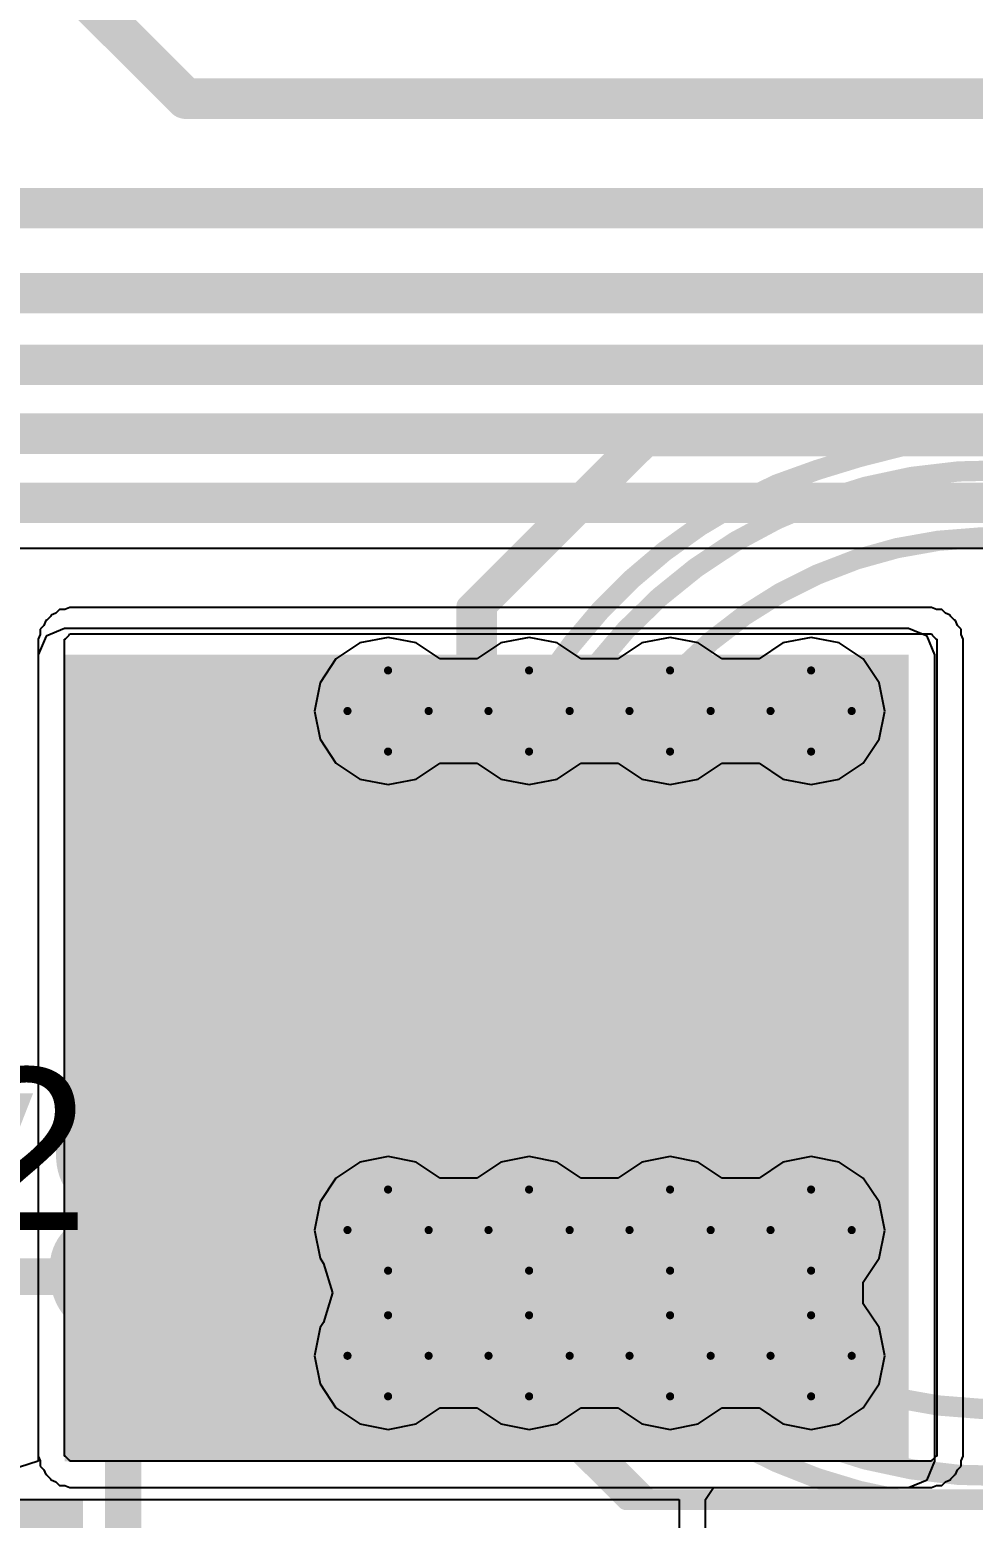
# Model space of a CAD drawing. Header units: millimetres. Extents: x -16 to 330, y -45 to 150.
# Drawn here: x 19.72 to 25.63, y 56.89 to 66.22 of the extents above; entities that cross this region are included whole.
import ezdxf

# ---------------------------------------------------------------- set-up
doc = ezdxf.new("R2010")
doc.units = ezdxf.units.MM
for name, color, linetype in [('BottomLayer', 5, 'Continuous'), ('BottomOverlay', 54, 'Continuous'), ('BottomPaste', 16, 'Continuous'), ('BottomSolder', 6, 'Continuous'), ('DrillDrawing', 1, 'Continuous'), ('Mechanical13', 56, 'Continuous'), ('MidLayer1', 16, 'Continuous'), ('MidLayer2', 76, 'Continuous'), ('TopLayer', 1, 'Continuous'), ('TopOverlay', 2, 'Continuous'), ('TopPaste', 8, 'Continuous'), ('TopSolder', 216, 'Continuous'), ('ViaHoleLayer', 16, 'Continuous')]:
    doc.layers.add(name, color=color, linetype=linetype)
doc.styles.add('Arial', font='arial.ttf', dxfattribs={"height": 0.2})

# ---------------------------------------------------------------- blocks, each defined once
blk = doc.blocks.new('UCD1A101MCL1GS_37')
at = {"layer": 'TopLayer'}
for points in [[(-3.7, 0.45), (-0.9, 0.45), (-0.9, -0.45), (-3.7, -0.45)], [(0.9, 0.45), (3.7, 0.45), (3.7, -0.45), (0.9, -0.45)]]:
    blk.add_hatch(color=1, dxfattribs=at).paths.add_polyline_path(points)
at = {"layer": 'TopPaste'}
for points in [[(-3.7, 0.45), (-0.9, 0.45), (-0.9, -0.45), (-3.7, -0.45)], [(0.9, 0.45), (3.7, 0.45), (3.7, -0.45), (0.9, -0.45)]]:
    blk.add_hatch(color=8, dxfattribs=at).paths.add_polyline_path(points)
at = {"layer": 'TopSolder'}
for points in [[(-3.7, 0.45), (-0.9, 0.45), (-0.9, -0.45), (-3.7, -0.45)], [(0.9, 0.45), (3.7, 0.45), (3.7, -0.45), (0.9, -0.45)]]:
    blk.add_hatch(color=216, dxfattribs=at).paths.add_polyline_path(points)
at = {"layer": 'TopOverlay', "const_width": 0.127}
for points in [[(-3.3, 2.288), (-2.288, 3.3)], [(-2.288, 3.3), (0, 3.3)], [(0, 3.3), (3.3, 3.3)], [(3.3, 0.7112), (3.3, 3.3)], [(-3.3, 0.7112), (-3.3, 2.288)], [(-3.82, 0.7112), (-3.82, 1.3208)], [(-4.1248, 1.016), (-3.5152, 1.016)], [(-3.3, -2.288), (-3.3, -0.7112)], [(3.3, -3.3), (3.3, -0.7112)], [(-3.3, -2.288), (-2.288, -3.3)], [(-2.288, -3.3), (0, -3.3)], [(0, -3.3), (3.3, -3.3)]]:
    blk.add_lwpolyline(points, dxfattribs=at)
at = {"layer": 'TopOverlay', "const_width": 0.0635}
for points in [[(-2.3197, 3.3, 1), (-2.2562, 3.3, 1)], [(-2.3197, 3.3, 1), (-2.2562, 3.3, 1)], [(-0.0318, 3.3, 1), (0.0318, 3.3, 1)], [(-0.0318, 3.3, 1), (0.0318, 3.3, 1)], [(3.2683, 3.3, 1), (3.3318, 3.3, 1)], [(3.2683, 3.3, 1), (3.3318, 3.3, 1)], [(-3.3318, 2.288, 1), (-3.2683, 2.288, 1)], [(-3.3318, 2.288, 1), (-3.2683, 2.288, 1)], [(-3.8517, 1.3208, 1), (-3.7882, 1.3208, 1)], [(-4.1565, 1.016, 1), (-4.093, 1.016, 1)], [(-3.5469, 1.016, 1), (-3.4834, 1.016, 1)], [(-3.8517, 0.7112, 1), (-3.7882, 0.7112, 1)], [(-3.3318, 0.7112, 1), (-3.2683, 0.7112, 1)], [(3.2683, 0.7112, 1), (3.3318, 0.7112, 1)], [(-3.3318, -0.7112, 1), (-3.2683, -0.7112, 1)], [(3.2683, -0.7112, 1), (3.3318, -0.7112, 1)], [(-3.3318, -2.288, 1), (-3.2683, -2.288, 1)], [(-3.3318, -2.288, 1), (-3.2683, -2.288, 1)], [(-2.3197, -3.3, 1), (-2.2562, -3.3, 1)], [(-2.3197, -3.3, 1), (-2.2562, -3.3, 1)], [(-0.0318, -3.3, 1), (0.0318, -3.3, 1)], [(-0.0318, -3.3, 1), (0.0318, -3.3, 1)], [(3.2683, -3.3, 1), (3.3318, -3.3, 1)], [(3.2683, -3.3, 1), (3.3318, -3.3, 1)]]:
    blk.add_lwpolyline(points, format="xyb", close=True, dxfattribs=at)
blk = doc.blocks.new('SOT_89_3_77')
at = {"layer": 'TopLayer'}
for points in [[(-0.9665, 2.6475), (0.9665, 2.6475), (0.9665, -0.3825), (-0.9665, -0.3825)], [(-1.79, -0.2675), (-1.21, -0.2675), (-1.21, -1.9975), (-1.79, -1.9975)], [(-0.29, -0.2675), (0.29, -0.2675), (0.29, -1.9975), (-0.29, -1.9975)], [(1.21, -0.2675), (1.79, -0.2675), (1.79, -1.9975), (1.21, -1.9975)]]:
    blk.add_hatch(color=1, dxfattribs=at).paths.add_polyline_path(points)
at = {"layer": 'TopPaste'}
for points in [[(-0.9665, 2.6475), (0.9665, 2.6475), (0.9665, -0.3825), (-0.9665, -0.3825)], [(-1.79, -0.2675), (-1.21, -0.2675), (-1.21, -1.9975), (-1.79, -1.9975)], [(-0.29, -0.2675), (0.29, -0.2675), (0.29, -1.9975), (-0.29, -1.9975)], [(1.21, -0.2675), (1.79, -0.2675), (1.79, -1.9975), (1.21, -1.9975)]]:
    blk.add_hatch(color=8, dxfattribs=at).paths.add_polyline_path(points)
at = {"layer": 'TopSolder'}
for points in [[(-0.9665, 2.6475), (0.9665, 2.6475), (0.9665, -0.3825), (-0.9665, -0.3825)], [(-1.79, -0.2675), (-1.21, -0.2675), (-1.21, -1.9975), (-1.79, -1.9975)], [(-0.29, -0.2675), (0.29, -0.2675), (0.29, -1.9975), (-0.29, -1.9975)], [(1.21, -0.2675), (1.79, -0.2675), (1.79, -1.9975), (1.21, -1.9975)]]:
    blk.add_hatch(color=216, dxfattribs=at).paths.add_polyline_path(points)
at = {"layer": 'TopOverlay', "const_width": 0.127}
for points in [[(-2.3114, 1.7272), (-2.3114, -0.889)], [(-2.3114, 1.7272), (-1.1176, 1.7272)], [(1.1176, 1.7272), (2.3114, 1.7272)], [(2.3114, 1.7272), (2.3114, -0.889)], [(-2.0828, -1.016), (-2.0828, -1.27)], [(-2.0828, -1.016), (-1.9558, -1.143)], [(-1.9558, -1.143), (-2.0828, -1.27)]]:
    blk.add_lwpolyline(points, dxfattribs=at)
at = {"layer": 'TopOverlay', "const_width": 0.0635}
for points in [[(-2.3432, 1.7272, 1), (-2.2797, 1.7272, 1)], [(-2.3432, 1.7272, 1), (-2.2797, 1.7272, 1)], [(-1.1494, 1.7272, 1), (-1.0859, 1.7272, 1)], [(1.0859, 1.7272, 1), (1.1494, 1.7272, 1)], [(2.2797, 1.7272, 1), (2.3432, 1.7272, 1)], [(2.2797, 1.7272, 1), (2.3432, 1.7272, 1)], [(-2.3432, -0.889, 1), (-2.2797, -0.889, 1)], [(2.2797, -0.889, 1), (2.3432, -0.889, 1)], [(-2.1146, -1.016, 1), (-2.0511, -1.016, 1)], [(-2.1146, -1.016, 1), (-2.0511, -1.016, 1)], [(-1.9876, -1.143, 1), (-1.9241, -1.143, 1)], [(-1.9876, -1.143, 1), (-1.9241, -1.143, 1)], [(-2.1146, -1.27, 1), (-2.0511, -1.27, 1)], [(-2.1146, -1.27, 1), (-2.0511, -1.27, 1)]]:
    blk.add_lwpolyline(points, format="xyb", close=True, dxfattribs=at)
blk = doc.blocks.new('T__________B_138')
at = {"layer": 'BottomLayer'}
blk.add_hatch(color=5, dxfattribs=at).paths.add_polyline_path([(0.381, 0.762), (-0.381, 0.762), (-0.762, 0.381), (-0.762, -0.381), (-0.381, -0.762), (0.381, -0.762), (0.762, -0.381), (0.762, 0.381)])
at = {"layer": 'BottomPaste'}
blk.add_hatch(color=16, dxfattribs=at).paths.add_polyline_path([(0.381, 0.762), (-0.381, 0.762), (-0.762, 0.381), (-0.762, -0.381), (-0.381, -0.762), (0.381, -0.762), (0.762, -0.381), (0.762, 0.381)])
at = {"layer": 'BottomSolder'}
blk.add_hatch(color=6, dxfattribs=at).paths.add_polyline_path([(0.381, 0.762), (-0.381, 0.762), (-0.762, 0.381), (-0.762, -0.381), (-0.381, -0.762), (0.381, -0.762), (0.762, -0.381), (0.762, 0.381)])
at = {"layer": 'BottomOverlay', "const_width": 0.2}
for points in [[(-0.4318, 0.9398), (-0.9398, 0.4318)], [(0.4318, 0.9398), (-0.4318, 0.9398)], [(0.4318, 0.9398), (-0.4318, 0.9398)], [(0.9398, 0.4318), (0.4318, 0.9398)], [(-0.9398, 0.4318), (-0.9398, -0.4318)], [(0.9398, 0.4318), (0.9398, -0.4318)], [(-0.4318, -0.9398), (-0.9398, -0.4318)], [(0.9398, -0.4318), (0.4318, -0.9398)], [(0.4318, -0.9398), (-0.4318, -0.9398)], [(0.4318, -0.9398), (-0.4318, -0.9398)]]:
    blk.add_lwpolyline(points, dxfattribs=at)
at = {"layer": 'BottomOverlay', "const_width": 0.1}
for points in [[(-0.4818, 0.9398, 1), (-0.3818, 0.9398, 1)], [(-0.4818, 0.9398, 1), (-0.3818, 0.9398, 1)], [(-0.4818, 0.9398, 1), (-0.3818, 0.9398, 1)], [(0.3818, 0.9398, 1), (0.4818, 0.9398, 1)], [(0.3818, 0.9398, 1), (0.4818, 0.9398, 1)], [(0.3818, 0.9398, 1), (0.4818, 0.9398, 1)], [(-0.9898, 0.4318, 1), (-0.8898, 0.4318, 1)], [(-0.9898, 0.4318, 1), (-0.8898, 0.4318, 1)], [(0.8898, 0.4318, 1), (0.9898, 0.4318, 1)], [(0.8898, 0.4318, 1), (0.9898, 0.4318, 1)], [(-0.9898, -0.4318, 1), (-0.8898, -0.4318, 1)], [(-0.9898, -0.4318, 1), (-0.8898, -0.4318, 1)], [(0.8898, -0.4318, 1), (0.9898, -0.4318, 1)], [(0.8898, -0.4318, 1), (0.9898, -0.4318, 1)], [(-0.4818, -0.9398, 1), (-0.3818, -0.9398, 1)], [(-0.4818, -0.9398, 1), (-0.3818, -0.9398, 1)], [(-0.4818, -0.9398, 1), (-0.3818, -0.9398, 1)], [(0.3818, -0.9398, 1), (0.4818, -0.9398, 1)], [(0.3818, -0.9398, 1), (0.4818, -0.9398, 1)], [(0.3818, -0.9398, 1), (0.4818, -0.9398, 1)]]:
    blk.add_lwpolyline(points, format="xyb", close=True, dxfattribs=at)

msp = doc.modelspace()

# ---------------------------------------------------------------- hatches: boundary and pattern name
at = {"layer": 'BottomLayer'}
h = msp.add_hatch(color=5, dxfattribs=at)
edge = h.paths.add_edge_path()
edge.add_arc((21.9646, 61.9506), 0.3, 0, 360)
h = msp.add_hatch(color=5, dxfattribs=at)
edge = h.paths.add_edge_path()
edge.add_arc((22.8473, 61.9506), 0.3, 0, 360)
h = msp.add_hatch(color=5, dxfattribs=at)
edge = h.paths.add_edge_path()
edge.add_arc((23.7299, 61.9506), 0.3, 0, 360)
h = msp.add_hatch(color=5, dxfattribs=at)
edge = h.paths.add_edge_path()
edge.add_arc((24.6126, 61.9506), 0.3, 0, 360)
h = msp.add_hatch(color=5, dxfattribs=at)
edge = h.paths.add_edge_path()
edge.add_arc((21.9646, 58.6994), 0.3, 0, 360)
h = msp.add_hatch(color=5, dxfattribs=at)
edge = h.paths.add_edge_path()
edge.add_arc((22.8473, 58.6994), 0.3, 0, 360)
h = msp.add_hatch(color=5, dxfattribs=at)
edge = h.paths.add_edge_path()
edge.add_arc((23.7299, 58.6994), 0.3, 0, 360)
h = msp.add_hatch(color=5, dxfattribs=at)
edge = h.paths.add_edge_path()
edge.add_arc((24.6126, 58.6994), 0.3, 0, 360)
h = msp.add_hatch(color=5, dxfattribs=at)
edge = h.paths.add_edge_path()
edge.add_arc((21.9646, 57.912), 0.3, 0, 360)
h = msp.add_hatch(color=5, dxfattribs=at)
edge = h.paths.add_edge_path()
edge.add_arc((22.8473, 57.912), 0.3, 0, 360)
h = msp.add_hatch(color=5, dxfattribs=at)
edge = h.paths.add_edge_path()
edge.add_arc((23.7299, 57.912), 0.3, 0, 360)
h = msp.add_hatch(color=5, dxfattribs=at)
edge = h.paths.add_edge_path()
edge.add_arc((24.6126, 57.912), 0.3, 0, 360)
at = {"layer": 'BottomSolder'}
h = msp.add_hatch(color=6, dxfattribs=at)
edge = h.paths.add_edge_path()
edge.add_arc((21.9646, 61.9506), 0.15, 0, 360)
h = msp.add_hatch(color=6, dxfattribs=at)
edge = h.paths.add_edge_path()
edge.add_arc((22.8473, 61.9506), 0.15, 0, 360)
h = msp.add_hatch(color=6, dxfattribs=at)
edge = h.paths.add_edge_path()
edge.add_arc((23.7299, 61.9506), 0.15, 0, 360)
h = msp.add_hatch(color=6, dxfattribs=at)
edge = h.paths.add_edge_path()
edge.add_arc((24.6126, 61.9506), 0.15, 0, 360)
h = msp.add_hatch(color=6, dxfattribs=at)
edge = h.paths.add_edge_path()
edge.add_arc((21.9646, 58.6994), 0.15, 0, 360)
h = msp.add_hatch(color=6, dxfattribs=at)
edge = h.paths.add_edge_path()
edge.add_arc((22.8473, 58.6994), 0.15, 0, 360)
h = msp.add_hatch(color=6, dxfattribs=at)
edge = h.paths.add_edge_path()
edge.add_arc((23.7299, 58.6994), 0.15, 0, 360)
h = msp.add_hatch(color=6, dxfattribs=at)
edge = h.paths.add_edge_path()
edge.add_arc((24.6126, 58.6994), 0.15, 0, 360)
h = msp.add_hatch(color=6, dxfattribs=at)
edge = h.paths.add_edge_path()
edge.add_arc((21.9646, 57.912), 0.15, 0, 360)
h = msp.add_hatch(color=6, dxfattribs=at)
edge = h.paths.add_edge_path()
edge.add_arc((22.8473, 57.912), 0.15, 0, 360)
h = msp.add_hatch(color=6, dxfattribs=at)
edge = h.paths.add_edge_path()
edge.add_arc((23.7299, 57.912), 0.15, 0, 360)
h = msp.add_hatch(color=6, dxfattribs=at)
edge = h.paths.add_edge_path()
edge.add_arc((24.6126, 57.912), 0.15, 0, 360)
at = {"layer": 'MidLayer1'}
h = msp.add_hatch(color=16, dxfattribs=at)
edge = h.paths.add_edge_path()
edge.add_arc((21.9646, 61.9506), 0.3, 0, 360)
h = msp.add_hatch(color=16, dxfattribs=at)
edge = h.paths.add_edge_path()
edge.add_arc((22.8473, 61.9506), 0.3, 0, 360)
h = msp.add_hatch(color=16, dxfattribs=at)
edge = h.paths.add_edge_path()
edge.add_arc((23.7299, 61.9506), 0.3, 0, 360)
h = msp.add_hatch(color=16, dxfattribs=at)
edge = h.paths.add_edge_path()
edge.add_arc((24.6126, 61.9506), 0.3, 0, 360)
h = msp.add_hatch(color=16, dxfattribs=at)
edge = h.paths.add_edge_path()
edge.add_arc((21.9646, 58.6994), 0.3, 0, 360)
h = msp.add_hatch(color=16, dxfattribs=at)
edge = h.paths.add_edge_path()
edge.add_arc((22.8473, 58.6994), 0.3, 0, 360)
h = msp.add_hatch(color=16, dxfattribs=at)
edge = h.paths.add_edge_path()
edge.add_arc((23.7299, 58.6994), 0.3, 0, 360)
h = msp.add_hatch(color=16, dxfattribs=at)
edge = h.paths.add_edge_path()
edge.add_arc((24.6126, 58.6994), 0.3, 0, 360)
h = msp.add_hatch(color=16, dxfattribs=at)
edge = h.paths.add_edge_path()
edge.add_arc((21.9646, 57.912), 0.3, 0, 360)
h = msp.add_hatch(color=16, dxfattribs=at)
edge = h.paths.add_edge_path()
edge.add_arc((22.8473, 57.912), 0.3, 0, 360)
h = msp.add_hatch(color=16, dxfattribs=at)
edge = h.paths.add_edge_path()
edge.add_arc((23.7299, 57.912), 0.3, 0, 360)
h = msp.add_hatch(color=16, dxfattribs=at)
edge = h.paths.add_edge_path()
edge.add_arc((24.6126, 57.912), 0.3, 0, 360)
at = {"layer": 'MidLayer2'}
h = msp.add_hatch(color=76, dxfattribs=at)
edge = h.paths.add_edge_path()
edge.add_arc((21.9646, 61.9506), 0.3, 0, 360)
h = msp.add_hatch(color=76, dxfattribs=at)
edge = h.paths.add_edge_path()
edge.add_arc((22.8473, 61.9506), 0.3, 0, 360)
h = msp.add_hatch(color=76, dxfattribs=at)
edge = h.paths.add_edge_path()
edge.add_arc((23.7299, 61.9506), 0.3, 0, 360)
h = msp.add_hatch(color=76, dxfattribs=at)
edge = h.paths.add_edge_path()
edge.add_arc((24.6126, 61.9506), 0.3, 0, 360)
h = msp.add_hatch(color=76, dxfattribs=at)
edge = h.paths.add_edge_path()
edge.add_arc((21.9646, 58.6994), 0.3, 0, 360)
h = msp.add_hatch(color=76, dxfattribs=at)
edge = h.paths.add_edge_path()
edge.add_arc((22.8473, 58.6994), 0.3, 0, 360)
h = msp.add_hatch(color=76, dxfattribs=at)
edge = h.paths.add_edge_path()
edge.add_arc((23.7299, 58.6994), 0.3, 0, 360)
h = msp.add_hatch(color=76, dxfattribs=at)
edge = h.paths.add_edge_path()
edge.add_arc((24.6126, 58.6994), 0.3, 0, 360)
h = msp.add_hatch(color=76, dxfattribs=at)
edge = h.paths.add_edge_path()
edge.add_arc((21.9646, 57.912), 0.3, 0, 360)
h = msp.add_hatch(color=76, dxfattribs=at)
edge = h.paths.add_edge_path()
edge.add_arc((22.8473, 57.912), 0.3, 0, 360)
h = msp.add_hatch(color=76, dxfattribs=at)
edge = h.paths.add_edge_path()
edge.add_arc((23.7299, 57.912), 0.3, 0, 360)
h = msp.add_hatch(color=76, dxfattribs=at)
edge = h.paths.add_edge_path()
edge.add_arc((24.6126, 57.912), 0.3, 0, 360)
at = {"layer": 'TopLayer'}
msp.add_hatch(color=1, dxfattribs=at).paths.add_polyline_path([(19.9402, 57.2517), (25.2222, 57.2517), (25.2222, 62.3028), (19.9402, 62.3028)])
h = msp.add_hatch(color=1, dxfattribs=at)
edge = h.paths.add_edge_path()
edge.add_arc((21.9646, 61.9506), 0.3, 0, 360)
h = msp.add_hatch(color=1, dxfattribs=at)
edge = h.paths.add_edge_path()
edge.add_arc((22.8473, 61.9506), 0.3, 0, 360)
h = msp.add_hatch(color=1, dxfattribs=at)
edge = h.paths.add_edge_path()
edge.add_arc((23.7299, 61.9506), 0.3, 0, 360)
h = msp.add_hatch(color=1, dxfattribs=at)
edge = h.paths.add_edge_path()
edge.add_arc((24.6126, 61.9506), 0.3, 0, 360)
h = msp.add_hatch(color=1, dxfattribs=at)
edge = h.paths.add_edge_path()
edge.add_arc((21.9646, 58.6994), 0.3, 0, 360)
h = msp.add_hatch(color=1, dxfattribs=at)
edge = h.paths.add_edge_path()
edge.add_arc((22.8473, 58.6994), 0.3, 0, 360)
h = msp.add_hatch(color=1, dxfattribs=at)
edge = h.paths.add_edge_path()
edge.add_arc((23.7299, 58.6994), 0.3, 0, 360)
h = msp.add_hatch(color=1, dxfattribs=at)
edge = h.paths.add_edge_path()
edge.add_arc((24.6126, 58.6994), 0.3, 0, 360)
h = msp.add_hatch(color=1, dxfattribs=at)
edge = h.paths.add_edge_path()
edge.add_arc((21.9646, 57.912), 0.3, 0, 360)
h = msp.add_hatch(color=1, dxfattribs=at)
edge = h.paths.add_edge_path()
edge.add_arc((22.8473, 57.912), 0.3, 0, 360)
h = msp.add_hatch(color=1, dxfattribs=at)
edge = h.paths.add_edge_path()
edge.add_arc((23.7299, 57.912), 0.3, 0, 360)
h = msp.add_hatch(color=1, dxfattribs=at)
edge = h.paths.add_edge_path()
edge.add_arc((24.6126, 57.912), 0.3, 0, 360)
at = {"layer": 'TopSolder'}
h = msp.add_hatch(color=216, dxfattribs=at)
edge = h.paths.add_edge_path()
edge.add_arc((21.9646, 61.9506), 0.15, 0, 360)
h = msp.add_hatch(color=216, dxfattribs=at)
edge = h.paths.add_edge_path()
edge.add_arc((22.8473, 61.9506), 0.15, 0, 360)
h = msp.add_hatch(color=216, dxfattribs=at)
edge = h.paths.add_edge_path()
edge.add_arc((23.7299, 61.9506), 0.15, 0, 360)
h = msp.add_hatch(color=216, dxfattribs=at)
edge = h.paths.add_edge_path()
edge.add_arc((24.6126, 61.9506), 0.15, 0, 360)
h = msp.add_hatch(color=216, dxfattribs=at)
edge = h.paths.add_edge_path()
edge.add_arc((21.9646, 58.6994), 0.15, 0, 360)
h = msp.add_hatch(color=216, dxfattribs=at)
edge = h.paths.add_edge_path()
edge.add_arc((22.8473, 58.6994), 0.15, 0, 360)
h = msp.add_hatch(color=216, dxfattribs=at)
edge = h.paths.add_edge_path()
edge.add_arc((23.7299, 58.6994), 0.15, 0, 360)
h = msp.add_hatch(color=216, dxfattribs=at)
edge = h.paths.add_edge_path()
edge.add_arc((24.6126, 58.6994), 0.15, 0, 360)
h = msp.add_hatch(color=216, dxfattribs=at)
edge = h.paths.add_edge_path()
edge.add_arc((21.9646, 57.912), 0.15, 0, 360)
h = msp.add_hatch(color=216, dxfattribs=at)
edge = h.paths.add_edge_path()
edge.add_arc((22.8473, 57.912), 0.15, 0, 360)
h = msp.add_hatch(color=216, dxfattribs=at)
edge = h.paths.add_edge_path()
edge.add_arc((23.7299, 57.912), 0.15, 0, 360)
h = msp.add_hatch(color=216, dxfattribs=at)
edge = h.paths.add_edge_path()
edge.add_arc((24.6126, 57.912), 0.15, 0, 360)
at = {"layer": 'ViaHoleLayer'}
h = msp.add_hatch(color=16, dxfattribs=at)
edge = h.paths.add_edge_path()
edge.add_arc((21.9646, 61.9506), 0.15, 0, 360)
h = msp.add_hatch(color=16, dxfattribs=at)
edge = h.paths.add_edge_path()
edge.add_arc((22.8473, 61.9506), 0.15, 0, 360)
h = msp.add_hatch(color=16, dxfattribs=at)
edge = h.paths.add_edge_path()
edge.add_arc((23.7299, 61.9506), 0.15, 0, 360)
h = msp.add_hatch(color=16, dxfattribs=at)
edge = h.paths.add_edge_path()
edge.add_arc((24.6126, 61.9506), 0.15, 0, 360)
h = msp.add_hatch(color=16, dxfattribs=at)
edge = h.paths.add_edge_path()
edge.add_arc((21.9646, 58.6994), 0.15, 0, 360)
h = msp.add_hatch(color=16, dxfattribs=at)
edge = h.paths.add_edge_path()
edge.add_arc((22.8473, 58.6994), 0.15, 0, 360)
h = msp.add_hatch(color=16, dxfattribs=at)
edge = h.paths.add_edge_path()
edge.add_arc((23.7299, 58.6994), 0.15, 0, 360)
h = msp.add_hatch(color=16, dxfattribs=at)
edge = h.paths.add_edge_path()
edge.add_arc((24.6126, 58.6994), 0.15, 0, 360)
h = msp.add_hatch(color=16, dxfattribs=at)
edge = h.paths.add_edge_path()
edge.add_arc((21.9646, 57.912), 0.15, 0, 360)
h = msp.add_hatch(color=16, dxfattribs=at)
edge = h.paths.add_edge_path()
edge.add_arc((22.8473, 57.912), 0.15, 0, 360)
h = msp.add_hatch(color=16, dxfattribs=at)
edge = h.paths.add_edge_path()
edge.add_arc((23.7299, 57.912), 0.15, 0, 360)
h = msp.add_hatch(color=16, dxfattribs=at)
edge = h.paths.add_edge_path()
edge.add_arc((24.6126, 57.912), 0.15, 0, 360)

# ---------------------------------------------------------------- linework, layer by layer
at = {"layer": 'BottomLayer'}
for p, q in [((19.8855, 62.5624), (19.8552, 62.5499)), ((19.9087, 62.5856), (19.8855, 62.5624)), ((19.9415, 62.5856), (19.9087, 62.5856)), ((19.9718, 62.5982), (19.9415, 62.5856)), ((19.9848, 62.5982), (19.9718, 62.5982)), ((19.9718, 62.5982), (19.9718, 62.5982)), ((25.3542, 62.5982), (19.9848, 62.5982)), ((25.3672, 62.5982), (25.3542, 62.5982)), ((25.3672, 62.5982), (25.3672, 62.5982)), ((25.3975, 62.5856), (25.3672, 62.5982)), ((25.4303, 62.5856), (25.3975, 62.5856)), ((25.4535, 62.5624), (25.4303, 62.5856)), ((25.4838, 62.5499), (25.4535, 62.5624)), ((19.8098, 62.4867), (19.7866, 62.4635)), ((19.7866, 62.4635), (19.7866, 62.4307)), ((19.8223, 62.517), (19.8098, 62.4867)), ((19.8295, 62.52), (19.8223, 62.517)), ((19.8522, 62.5427), (19.8295, 62.52)), ((19.8295, 62.52), (19.8295, 62.52)), ((19.8552, 62.5499), (19.8522, 62.5427)), ((25.4868, 62.5427), (25.4838, 62.5499)), ((25.5095, 62.52), (25.4868, 62.5427)), ((25.4868, 62.5427), (25.4868, 62.5427)), ((25.5166, 62.517), (25.5095, 62.52)), ((25.5292, 62.4867), (25.5166, 62.517)), ((25.5524, 62.4635), (25.5292, 62.4867)), ((25.5524, 62.4307), (25.5524, 62.4635)), ((19.7866, 62.4307), (19.774, 62.4004)), ((19.774, 62.4004), (19.774, 62.4004)), ((19.774, 62.4004), (19.774, 62.3874)), ((19.774, 62.3874), (19.774, 57.2974)), ((19.939, 62.4004), (19.9461, 62.4033)), ((19.939, 62.3695), (19.939, 62.4004)), ((19.939, 57.3172), (19.939, 62.3695)), ((19.9461, 62.4033), (19.9688, 62.4261)), ((19.9688, 62.4261), (19.9718, 62.4332)), ((19.9718, 62.4332), (25.3672, 62.4332)), ((25.3672, 62.4332), (25.3701, 62.4261)), ((25.3701, 62.4261), (25.3929, 62.4033)), ((25.3929, 62.4033), (25.4, 62.4004)), ((25.4, 62.4004), (25.4, 62.3874)), ((25.4, 62.3874), (25.4, 62.3676)), ((25.5649, 62.4004), (25.5524, 62.4307)), ((25.5649, 62.3874), (25.565, 62.4004)), ((25.565, 62.4004), (25.5649, 62.4004)), ((25.5649, 57.2974), (25.5649, 62.3874)), ((25.4, 62.3676), (25.4, 57.3153)), ((19.774, 57.2974), (19.774, 57.2844)), ((19.774, 57.2844), (19.774, 57.2844)), ((19.774, 57.2844), (19.7866, 57.2541)), ((19.7866, 57.2541), (19.7866, 57.2213)), ((19.939, 57.2844), (19.939, 57.3172)), ((19.9461, 57.2815), (19.939, 57.2844)), ((19.9689, 57.2587), (19.9461, 57.2815)), ((19.9718, 57.2516), (19.9689, 57.2587)), ((25.3672, 57.2516), (19.9718, 57.2516)), ((25.3701, 57.2587), (25.3672, 57.2516)), ((25.3929, 57.2815), (25.3701, 57.2587)), ((25.4, 57.2844), (25.3929, 57.2815)), ((25.4, 57.3153), (25.4, 57.2844)), ((25.5524, 57.2541), (25.5649, 57.2844)), ((25.5524, 57.2213), (25.5524, 57.2541)), ((25.565, 57.2844), (25.5649, 57.2974)), ((25.5649, 57.2844), (25.565, 57.2844)), ((19.7866, 57.2213), (19.8098, 57.1981)), ((19.8098, 57.1981), (19.8223, 57.1678)), ((19.8223, 57.1678), (19.8295, 57.1648)), ((19.8295, 57.1648), (19.8522, 57.1421)), ((25.4868, 57.1421), (25.5095, 57.1648)), ((25.5095, 57.1648), (25.5166, 57.1678)), ((25.5095, 57.1648), (25.5095, 57.1648)), ((25.5166, 57.1678), (25.5292, 57.1981)), ((25.5292, 57.1981), (25.5524, 57.2213)), ((19.8522, 57.1421), (19.8522, 57.1421)), ((19.8522, 57.1421), (19.8552, 57.135)), ((19.8552, 57.135), (19.8855, 57.1224)), ((19.8855, 57.1224), (19.9087, 57.0992)), ((19.9087, 57.0992), (19.9415, 57.0992)), ((19.9415, 57.0992), (19.9718, 57.0867)), ((19.9718, 57.0867), (19.9718, 57.0866)), ((19.9718, 57.0866), (19.9848, 57.0867)), ((19.9848, 57.0867), (25.3542, 57.0867)), ((25.3542, 57.0867), (25.3672, 57.0866)), ((25.3672, 57.0867), (25.3975, 57.0992)), ((25.3672, 57.0866), (25.3672, 57.0867)), ((25.3975, 57.0992), (25.4303, 57.0992)), ((25.4303, 57.0992), (25.4535, 57.1224)), ((25.4535, 57.1224), (25.4838, 57.135)), ((25.4838, 57.135), (25.4868, 57.1421))]:
    msp.add_line(p, q, dxfattribs=at)
at = {"layer": 'DrillDrawing', "const_width": 0.0508}
for points in [[(21.7106, 61.9506), (21.9646, 62.2046)], [(21.9646, 62.2046), (22.2186, 61.9506)], [(22.5933, 61.9506), (22.8473, 62.2046)], [(22.8473, 62.2046), (23.1013, 61.9506)], [(23.4759, 61.9506), (23.7299, 62.2046)], [(23.7299, 62.2046), (23.9839, 61.9506)], [(24.3586, 61.9506), (24.6126, 62.2046)], [(24.6126, 62.2046), (24.8666, 61.9506)], [(21.7106, 61.9506), (21.9646, 61.6966)], [(21.9646, 61.6966), (22.2186, 61.9506)], [(22.5933, 61.9506), (22.8473, 61.6966)], [(22.8473, 61.6966), (23.1013, 61.9506)], [(23.4759, 61.9506), (23.7299, 61.6966)], [(23.7299, 61.6966), (23.9839, 61.9506)], [(24.3586, 61.9506), (24.6126, 61.6966)], [(24.6126, 61.6966), (24.8666, 61.9506)], [(21.7106, 58.6994), (21.9646, 58.9534)], [(21.9646, 58.9534), (22.2186, 58.6994)], [(22.5933, 58.6994), (22.8473, 58.9534)], [(22.8473, 58.9534), (23.1013, 58.6994)], [(23.4759, 58.6994), (23.7299, 58.9534)], [(23.7299, 58.9534), (23.9839, 58.6994)], [(24.3586, 58.6994), (24.6126, 58.9534)], [(24.6126, 58.9534), (24.8666, 58.6994)], [(21.7106, 58.6994), (21.9646, 58.4454)], [(21.9646, 58.4454), (22.2186, 58.6994)], [(22.5933, 58.6994), (22.8473, 58.4454)], [(22.8473, 58.4454), (23.1013, 58.6994)], [(23.4759, 58.6994), (23.7299, 58.4454)], [(23.7299, 58.4454), (23.9839, 58.6994)], [(24.3586, 58.6994), (24.6126, 58.4454)], [(24.6126, 58.4454), (24.8666, 58.6994)], [(21.7106, 57.912), (21.9646, 58.166)], [(21.9646, 58.166), (22.2186, 57.912)], [(22.5933, 57.912), (22.8473, 58.166)], [(22.8473, 58.166), (23.1013, 57.912)], [(23.4759, 57.912), (23.7299, 58.166)], [(23.7299, 58.166), (23.9839, 57.912)], [(24.3586, 57.912), (24.6126, 58.166)], [(24.6126, 58.166), (24.8666, 57.912)], [(21.7106, 57.912), (21.9646, 57.658)], [(21.9646, 57.658), (22.2186, 57.912)], [(22.5933, 57.912), (22.8473, 57.658)], [(22.8473, 57.658), (23.1013, 57.912)], [(23.4759, 57.912), (23.7299, 57.658)], [(23.7299, 57.658), (23.9839, 57.912)], [(24.3586, 57.912), (24.6126, 57.658)], [(24.6126, 57.658), (24.8666, 57.912)]]:
    msp.add_lwpolyline(points, dxfattribs=at)
at = {"layer": 'DrillDrawing', "const_width": 0.0254}
for points in [[(21.9519, 62.2046, 1), (21.9773, 62.2046, 1)], [(21.9519, 62.2046, 1), (21.9773, 62.2046, 1)], [(22.8346, 62.2046, 1), (22.86, 62.2046, 1)], [(22.8346, 62.2046, 1), (22.86, 62.2046, 1)], [(23.7172, 62.2046, 1), (23.7426, 62.2046, 1)], [(23.7172, 62.2046, 1), (23.7426, 62.2046, 1)], [(24.5999, 62.2046, 1), (24.6253, 62.2046, 1)], [(24.5999, 62.2046, 1), (24.6253, 62.2046, 1)], [(21.6979, 61.9506, 1), (21.7233, 61.9506, 1)], [(21.6979, 61.9506, 1), (21.7233, 61.9506, 1)], [(22.2059, 61.9506, 1), (22.2313, 61.9506, 1)], [(22.2059, 61.9506, 1), (22.2313, 61.9506, 1)], [(22.5806, 61.9506, 1), (22.606, 61.9506, 1)], [(22.5806, 61.9506, 1), (22.606, 61.9506, 1)], [(23.0886, 61.9506, 1), (23.114, 61.9506, 1)], [(23.0886, 61.9506, 1), (23.114, 61.9506, 1)], [(23.4632, 61.9506, 1), (23.4886, 61.9506, 1)], [(23.4632, 61.9506, 1), (23.4886, 61.9506, 1)], [(23.9712, 61.9506, 1), (23.9966, 61.9506, 1)], [(23.9712, 61.9506, 1), (23.9966, 61.9506, 1)], [(24.3459, 61.9506, 1), (24.3713, 61.9506, 1)], [(24.3459, 61.9506, 1), (24.3713, 61.9506, 1)], [(24.8539, 61.9506, 1), (24.8793, 61.9506, 1)], [(24.8539, 61.9506, 1), (24.8793, 61.9506, 1)], [(21.9519, 61.6966, 1), (21.9773, 61.6966, 1)], [(21.9519, 61.6966, 1), (21.9773, 61.6966, 1)], [(22.8346, 61.6966, 1), (22.86, 61.6966, 1)], [(22.8346, 61.6966, 1), (22.86, 61.6966, 1)], [(23.7172, 61.6966, 1), (23.7426, 61.6966, 1)], [(23.7172, 61.6966, 1), (23.7426, 61.6966, 1)], [(24.5999, 61.6966, 1), (24.6253, 61.6966, 1)], [(24.5999, 61.6966, 1), (24.6253, 61.6966, 1)], [(21.9519, 58.9534, 1), (21.9773, 58.9534, 1)], [(21.9519, 58.9534, 1), (21.9773, 58.9534, 1)], [(22.8346, 58.9534, 1), (22.86, 58.9534, 1)], [(22.8346, 58.9534, 1), (22.86, 58.9534, 1)], [(23.7172, 58.9534, 1), (23.7426, 58.9534, 1)], [(23.7172, 58.9534, 1), (23.7426, 58.9534, 1)], [(24.5999, 58.9534, 1), (24.6253, 58.9534, 1)], [(24.5999, 58.9534, 1), (24.6253, 58.9534, 1)], [(21.6979, 58.6994, 1), (21.7233, 58.6994, 1)], [(21.6979, 58.6994, 1), (21.7233, 58.6994, 1)], [(22.2059, 58.6994, 1), (22.2313, 58.6994, 1)], [(22.2059, 58.6994, 1), (22.2313, 58.6994, 1)], [(22.5806, 58.6994, 1), (22.606, 58.6994, 1)], [(22.5806, 58.6994, 1), (22.606, 58.6994, 1)], [(23.0886, 58.6994, 1), (23.114, 58.6994, 1)], [(23.0886, 58.6994, 1), (23.114, 58.6994, 1)], [(23.4632, 58.6994, 1), (23.4886, 58.6994, 1)], [(23.4632, 58.6994, 1), (23.4886, 58.6994, 1)], [(23.9712, 58.6994, 1), (23.9966, 58.6994, 1)], [(23.9712, 58.6994, 1), (23.9966, 58.6994, 1)], [(24.3459, 58.6994, 1), (24.3713, 58.6994, 1)], [(24.3459, 58.6994, 1), (24.3713, 58.6994, 1)], [(24.8539, 58.6994, 1), (24.8793, 58.6994, 1)], [(24.8539, 58.6994, 1), (24.8793, 58.6994, 1)], [(21.9519, 58.4454, 1), (21.9773, 58.4454, 1)], [(21.9519, 58.4454, 1), (21.9773, 58.4454, 1)], [(22.8346, 58.4454, 1), (22.86, 58.4454, 1)], [(22.8346, 58.4454, 1), (22.86, 58.4454, 1)], [(23.7172, 58.4454, 1), (23.7426, 58.4454, 1)], [(23.7172, 58.4454, 1), (23.7426, 58.4454, 1)], [(24.5999, 58.4454, 1), (24.6253, 58.4454, 1)], [(24.5999, 58.4454, 1), (24.6253, 58.4454, 1)], [(21.9519, 58.166, 1), (21.9773, 58.166, 1)], [(21.9519, 58.166, 1), (21.9773, 58.166, 1)], [(22.8346, 58.166, 1), (22.86, 58.166, 1)], [(22.8346, 58.166, 1), (22.86, 58.166, 1)], [(23.7172, 58.166, 1), (23.7426, 58.166, 1)], [(23.7172, 58.166, 1), (23.7426, 58.166, 1)], [(24.5999, 58.166, 1), (24.6253, 58.166, 1)], [(24.5999, 58.166, 1), (24.6253, 58.166, 1)], [(21.6979, 57.912, 1), (21.7233, 57.912, 1)], [(21.6979, 57.912, 1), (21.7233, 57.912, 1)], [(22.2059, 57.912, 1), (22.2313, 57.912, 1)], [(22.2059, 57.912, 1), (22.2313, 57.912, 1)], [(22.5806, 57.912, 1), (22.606, 57.912, 1)], [(22.5806, 57.912, 1), (22.606, 57.912, 1)], [(23.0886, 57.912, 1), (23.114, 57.912, 1)], [(23.0886, 57.912, 1), (23.114, 57.912, 1)], [(23.4632, 57.912, 1), (23.4886, 57.912, 1)], [(23.4632, 57.912, 1), (23.4886, 57.912, 1)], [(23.9712, 57.912, 1), (23.9966, 57.912, 1)], [(23.9712, 57.912, 1), (23.9966, 57.912, 1)], [(24.3459, 57.912, 1), (24.3713, 57.912, 1)], [(24.3459, 57.912, 1), (24.3713, 57.912, 1)], [(24.8539, 57.912, 1), (24.8793, 57.912, 1)], [(24.8539, 57.912, 1), (24.8793, 57.912, 1)], [(21.9519, 57.658, 1), (21.9773, 57.658, 1)], [(21.9519, 57.658, 1), (21.9773, 57.658, 1)], [(22.8346, 57.658, 1), (22.86, 57.658, 1)], [(22.8346, 57.658, 1), (22.86, 57.658, 1)], [(23.7172, 57.658, 1), (23.7426, 57.658, 1)], [(23.7172, 57.658, 1), (23.7426, 57.658, 1)], [(24.5999, 57.658, 1), (24.6253, 57.658, 1)], [(24.5999, 57.658, 1), (24.6253, 57.658, 1)]]:
    msp.add_lwpolyline(points, format="xyb", close=True, dxfattribs=at)
at = {"layer": 'Mechanical13', "const_width": 0.127}
for points in [[(22.4562, 62.6088), (23.4562, 63.6088)], [(23.4562, 63.6088), (28.6562, 63.6088)], [(22.4562, 58.0088), (22.4562, 62.6088)], [(21.8562, 60.6338), (22.4562, 60.6338)], [(21.8562, 59.9838), (21.8562, 60.6338)], [(22.6062, 60.3088), (23.0262, 60.3088)], [(21.8562, 59.9838), (22.4562, 59.9838)], [(17.8562, 58.4588), (20.3562, 58.4588)], [(20.2562, 58.3588), (20.3562, 58.4588)], [(20.3562, 53.9588), (20.3562, 58.4588)], [(17.9562, 58.3588), (20.2562, 58.3588)], [(20.2562, 54.0588), (20.2562, 58.3588)], [(22.4562, 58.0088), (23.4562, 57.0088)], [(20.3562, 57.9088), (21.3562, 57.9088)], [(21.3562, 57.5088), (21.3562, 57.9088)], [(20.3562, 57.5088), (21.3562, 57.5088)], [(23.4562, 57.0088), (28.6562, 57.0088)]]:
    msp.add_lwpolyline(points, dxfattribs=at)
at = {"layer": 'Mechanical13', "const_width": 0.0635}
for points in [[(23.4245, 63.6088, 1), (23.488, 63.6088, 1)], [(23.4245, 63.6088, 1), (23.488, 63.6088, 1)], [(25.1479, 63.6088, 1), (25.2114, 63.6088, 1)], [(24.3648, 63.3691, 1), (24.4283, 63.3691, 1)], [(24.3648, 63.3691, 1), (24.4283, 63.3691, 1)], [(22.4245, 62.6088, 1), (22.488, 62.6088, 1)], [(22.4245, 62.6088, 1), (22.488, 62.6088, 1)], [(23.0841, 62.3696, 1), (23.1476, 62.3696, 1)], [(23.0841, 62.3696, 1), (23.1476, 62.3696, 1)], [(22.4245, 60.8854, 1), (22.488, 60.8854, 1)], [(21.8245, 60.6338, 1), (21.888, 60.6338, 1)], [(21.8245, 60.6338, 1), (21.888, 60.6338, 1)], [(22.4245, 60.6338, 1), (22.488, 60.6338, 1)], [(22.5745, 60.3088, 1), (22.638, 60.3088, 1)], [(22.5745, 60.3088, 1), (22.638, 60.3088, 1)], [(22.5745, 60.3088, 1), (22.638, 60.3088, 1)], [(22.9945, 60.3088, 1), (23.058, 60.3088, 1)], [(22.9945, 60.3088, 1), (23.058, 60.3088, 1)], [(22.9945, 60.3088, 1), (23.058, 60.3088, 1)], [(21.8245, 59.9838, 1), (21.888, 59.9838, 1)], [(21.8245, 59.9838, 1), (21.888, 59.9838, 1)], [(22.4245, 59.9838, 1), (22.488, 59.9838, 1)], [(22.4245, 59.7322, 1), (22.488, 59.7322, 1)], [(22.6642, 58.9491, 1), (22.7277, 58.9491, 1)], [(22.6642, 58.9491, 1), (22.7277, 58.9491, 1)], [(20.3245, 58.4588, 1), (20.388, 58.4588, 1)], [(20.3245, 58.4588, 1), (20.388, 58.4588, 1)], [(20.3245, 58.4588, 1), (20.388, 58.4588, 1)], [(20.2245, 58.3588, 1), (20.288, 58.3588, 1)], [(20.2245, 58.3588, 1), (20.288, 58.3588, 1)], [(20.2245, 58.3588, 1), (20.288, 58.3588, 1)], [(22.4245, 58.0088, 1), (22.488, 58.0088, 1)], [(22.4245, 58.0088, 1), (22.488, 58.0088, 1)], [(20.3245, 57.9088, 1), (20.388, 57.9088, 1)], [(21.3245, 57.9088, 1), (21.388, 57.9088, 1)], [(21.3245, 57.9088, 1), (21.388, 57.9088, 1)], [(23.6636, 57.6684, 1), (23.7271, 57.6684, 1)], [(23.6637, 57.6684, 1), (23.7272, 57.6684, 1)], [(20.3245, 57.5088, 1), (20.388, 57.5088, 1)], [(21.3245, 57.5088, 1), (21.388, 57.5088, 1)], [(21.3245, 57.5088, 1), (21.388, 57.5088, 1)], [(23.4245, 57.0088, 1), (23.488, 57.0088, 1)], [(23.4245, 57.0088, 1), (23.488, 57.0088, 1)], [(25.1479, 57.0088, 1), (25.2114, 57.0088, 1)]]:
    msp.add_lwpolyline(points, format="xyb", close=True, dxfattribs=at)
at = {"layer": 'Mechanical13', "const_width": 0.127}
for points in [[(24.3965, 63.3691, -0.036152), (25.1796, 63.6088)], [(22.6062, 60.3088, -0.506625), (26.7012, 63.3137)], [(23.1158, 62.3696, -0.125409), (24.3965, 63.3691)], [(23.0262, 60.3088, -0.522043), (26.7012, 62.87)], [(22.4562, 60.8854, -0.124786), (23.1158, 62.3696)], [(26.7012, 57.3039, -0.506625), (22.6062, 60.3088)], [(26.7012, 57.7476, -0.522043), (23.0262, 60.3088)], [(22.696, 58.9491, -0.036152), (22.4562, 59.7322)], [(23.6954, 57.6684, -0.125409), (22.696, 58.9491)], [(25.1796, 57.0088, -0.124786), (23.6954, 57.6684)]]:
    msp.add_lwpolyline(points, format="xyb", dxfattribs=at)
at = {"layer": 'MidLayer2'}
for p, q in [((21.7881, 62.3768), (21.6385, 62.2768)), ((21.9646, 62.4119), (21.7881, 62.3768)), ((22.1412, 62.3768), (21.9646, 62.4119)), ((22.2908, 62.2768), (22.1412, 62.3768)), ((22.6708, 62.3768), (22.5211, 62.2768)), ((22.8473, 62.4119), (22.6708, 62.3768)), ((23.0238, 62.3768), (22.8473, 62.4119)), ((23.1734, 62.2768), (23.0238, 62.3768)), ((23.5534, 62.3768), (23.4038, 62.2768)), ((23.7299, 62.4119), (23.5534, 62.3768)), ((23.9065, 62.3768), (23.7299, 62.4119)), ((24.0561, 62.2768), (23.9065, 62.3768)), ((24.4361, 62.3768), (24.2864, 62.2768)), ((24.6126, 62.4119), (24.4361, 62.3768)), ((24.7891, 62.3768), (24.6126, 62.4119)), ((24.9387, 62.2768), (24.7891, 62.3768)), ((21.6385, 62.2768), (21.5385, 62.1271)), ((22.5211, 62.2768), (22.2908, 62.2768)), ((23.4038, 62.2768), (23.1734, 62.2768)), ((24.2864, 62.2768), (24.0561, 62.2768)), ((25.0387, 62.1271), (24.9387, 62.2768)), ((21.5385, 62.1271), (21.5034, 61.9506)), ((25.0738, 61.9506), (25.0387, 62.1271)), ((21.5034, 61.9506), (21.5385, 61.7741)), ((25.0387, 61.7741), (25.0738, 61.9506)), ((21.5385, 61.7741), (21.6385, 61.6244)), ((24.9387, 61.6244), (25.0387, 61.7741)), ((21.6385, 61.6244), (21.7881, 61.5245)), ((22.1412, 61.5245), (22.2908, 61.6244)), ((22.2908, 61.6244), (22.5211, 61.6244)), ((22.5211, 61.6244), (22.6708, 61.5245)), ((23.0238, 61.5245), (23.1734, 61.6244)), ((23.1734, 61.6244), (23.4038, 61.6244)), ((23.4038, 61.6244), (23.5534, 61.5245)), ((23.9065, 61.5245), (24.0561, 61.6244)), ((24.0561, 61.6244), (24.2864, 61.6244)), ((24.2864, 61.6244), (24.4361, 61.5245)), ((24.7891, 61.5245), (24.9387, 61.6244)), ((21.7881, 61.5245), (21.9646, 61.4893)), ((21.9646, 61.4893), (22.1412, 61.5245)), ((22.6708, 61.5245), (22.8473, 61.4893)), ((22.8473, 61.4893), (23.0238, 61.5245)), ((23.5534, 61.5245), (23.7299, 61.4893)), ((23.7299, 61.4893), (23.9065, 61.5245)), ((24.4361, 61.5245), (24.6126, 61.4893)), ((24.6126, 61.4893), (24.7891, 61.5245)), ((21.7881, 59.1256), (21.6385, 59.0256)), ((21.9646, 59.1607), (21.7881, 59.1256)), ((22.1412, 59.1256), (21.9646, 59.1607)), ((22.2908, 59.0256), (22.1412, 59.1256)), ((22.6708, 59.1256), (22.5211, 59.0256)), ((22.8473, 59.1607), (22.6708, 59.1256)), ((23.0238, 59.1256), (22.8473, 59.1607)), ((23.1734, 59.0256), (23.0238, 59.1256)), ((23.5534, 59.1256), (23.4038, 59.0256)), ((23.7299, 59.1607), (23.5534, 59.1256)), ((23.9065, 59.1256), (23.7299, 59.1607)), ((24.0561, 59.0256), (23.9065, 59.1256)), ((24.4361, 59.1256), (24.2864, 59.0256)), ((24.6126, 59.1607), (24.4361, 59.1256)), ((24.7891, 59.1256), (24.6126, 59.1607)), ((24.9387, 59.0256), (24.7891, 59.1256)), ((21.6385, 59.0256), (21.5385, 58.8759)), ((22.5211, 59.0256), (22.2908, 59.0256)), ((23.4038, 59.0256), (23.1734, 59.0256)), ((24.2864, 59.0256), (24.0561, 59.0256)), ((25.0387, 58.8759), (24.9387, 59.0256)), ((21.5385, 58.8759), (21.5034, 58.6994)), ((25.0738, 58.6994), (25.0387, 58.8759)), ((21.5034, 58.6994), (21.5385, 58.5229)), ((25.0387, 58.5229), (25.0738, 58.6994)), ((21.5385, 58.5229), (21.5598, 58.4911)), ((21.5598, 58.4911), (21.6175, 58.3057)), ((24.9387, 58.3733), (25.0387, 58.5229)), ((24.9387, 58.2382), (24.9387, 58.3733)), ((21.6175, 58.3057), (21.5598, 58.1204)), ((25.0387, 58.0885), (24.9387, 58.2382)), ((21.5385, 58.0885), (21.5034, 57.912)), ((21.5598, 58.1204), (21.5385, 58.0885)), ((25.0738, 57.912), (25.0387, 58.0885)), ((21.5034, 57.912), (21.5385, 57.7355)), ((25.0387, 57.7355), (25.0738, 57.912)), ((21.5385, 57.7355), (21.6385, 57.5858)), ((24.9387, 57.5858), (25.0387, 57.7355)), ((21.6385, 57.5858), (21.7881, 57.4859)), ((22.1412, 57.4859), (22.2908, 57.5858)), ((22.2908, 57.5858), (22.5211, 57.5858)), ((22.5211, 57.5858), (22.6708, 57.4859)), ((23.0238, 57.4859), (23.1734, 57.5858)), ((23.1734, 57.5858), (23.4038, 57.5858)), ((23.4038, 57.5858), (23.5534, 57.4859)), ((23.9065, 57.4859), (24.0561, 57.5858)), ((24.0561, 57.5858), (24.2864, 57.5858)), ((24.2864, 57.5858), (24.4361, 57.4859)), ((24.7891, 57.4859), (24.9387, 57.5858)), ((21.7881, 57.4859), (21.9646, 57.4507)), ((21.9646, 57.4507), (22.1412, 57.4859)), ((22.6708, 57.4859), (22.8473, 57.4507)), ((22.8473, 57.4507), (23.0238, 57.4859)), ((23.5534, 57.4859), (23.7299, 57.4507)), ((23.7299, 57.4507), (23.9065, 57.4859)), ((24.4361, 57.4859), (24.6126, 57.4507)), ((24.6126, 57.4507), (24.7891, 57.4859))]:
    msp.add_line(p, q, dxfattribs=at)
at = {"layer": 'TopLayer'}
for p, q in [((13.1533, 62.9699), (29.5431, 62.9699)), ((19.9402, 62.4678), (19.8236, 62.4195)), ((25.2222, 62.4678), (19.9402, 62.4678)), ((25.3388, 62.4195), (25.2222, 62.4678)), ((19.8236, 62.4195), (19.7753, 62.3028)), ((25.3872, 62.3028), (25.3388, 62.4195)), ((19.7753, 62.3028), (19.7753, 57.2517)), ((25.3872, 57.2517), (25.3872, 62.3028)), ((19.7753, 57.2517), (19.5406, 57.1765)), ((25.3388, 57.1351), (25.3872, 57.2517)), ((23.952, 57.0116), (24.0023, 57.0868)), ((24.0023, 57.0868), (25.2222, 57.0868)), ((25.2222, 57.0868), (25.3388, 57.1351)), ((18.7198, 57.0116), (23.7871, 57.0116)), ((23.7871, 57.0116), (23.7871, 55.0786)), ((23.952, 56.538), (23.952, 57.0116))]:
    msp.add_line(p, q, dxfattribs=at)
at = {"layer": 'TopLayer', "const_width": 0.254}
for points in [[(16.5, 69.9839), (20.6979, 65.786)], [(20.6979, 65.786), (34.4678, 65.786)], [(15.3586, 65.1), (36.1, 65.1)], [(11.0192, 64.5677), (32.1578, 64.5677)], [(12.2612, 64.1186), (31.2956, 64.1186)], [(12.5918, 63.6872), (30.242, 63.6872)], [(12.923, 63.2548), (29.6611, 63.2548)]]:
    msp.add_lwpolyline(points, dxfattribs=at)
at = {"layer": 'TopLayer', "const_width": 0.127}
msp.add_lwpolyline([(20.6344, 65.786, 1), (20.7614, 65.786, 1)], format="xyb", close=True, dxfattribs=at)
msp.add_lwpolyline([(20.6344, 65.786, 1), (20.7614, 65.786, 1)], format="xyb", close=True, dxfattribs=at)

# ---------------------------------------------------------------- block references
msp.add_blockref('UCD1A101MCL1GS_37', (25.8832, 60.312))
for name, p, rotation in [('T__________B_138', (21.9138, 58.6994), 180), ('SOT_89_3_77', (19.6727, 56.0451), 90)]:
    msp.add_blockref(name, p, dxfattribs=dict(rotation=rotation))

# ---------------------------------------------------------------- texts
at = {"layer": 'BottomOverlay', "style": 'Arial', "text_generation_flag": 2}
msp.add_text('3V3', height=1.524, rotation=360, dxfattribs=at).set_placement((20.9357, 58.0314))
at = {"layer": 'TopOverlay', "style": 'Arial'}
msp.add_text('U2', height=1.016, dxfattribs=at).set_placement((18.2798, 58.6996))

doc.saveas('drawing.dxf')
